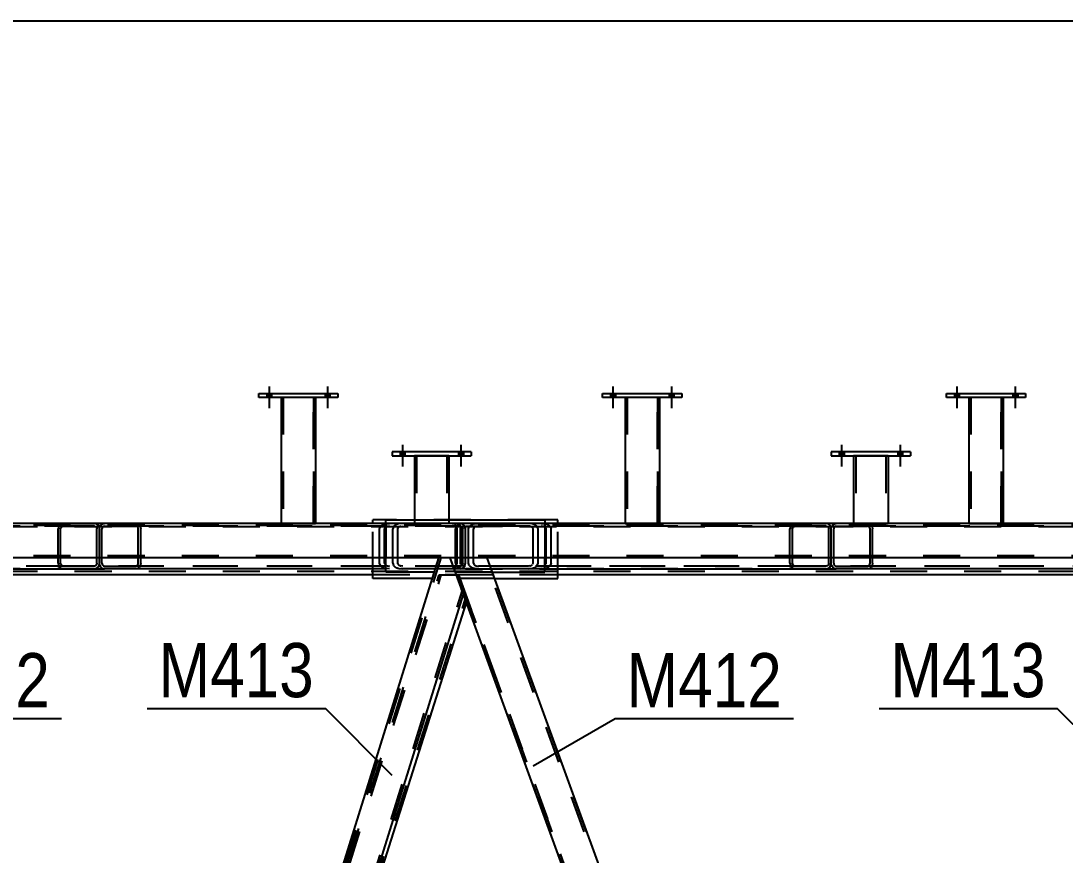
# Model space of a CAD drawing. Header units: millimetres. Extents: x -815 to 374, y -743 to 98.
# Drawn here: x 73.7 to 128.9, y -16.6 to 27.5 of the extents above; entities that cross this region are included whole.
import ezdxf

# ---------------------------------------------------------------- set-up
doc = ezdxf.new("R2010")
doc.units = ezdxf.units.MM
doc.linetypes.add('DXK_LINE_DOT2', pattern=[3.9198, 1.9599, -1.9599])
doc.styles.add('Arial Narrow', font='ARIALN.TTF', dxfattribs={"height": 0.2})

# ---------------------------------------------------------------- blocks, each defined once
blk = doc.blocks.new('Part-232933173-46274 - 1369')
at = {"color": 2, "linetype": 'Continuous'}
for p, q in [((93.302, 4.692), (93.302, 4.474)), ((97.484, 4.692), (93.302, 4.692)), ((93.302, 4.474), (97.484, 4.474)), ((97.484, 4.692), (97.484, 4.474))]:
    blk.add_line(p, q, dxfattribs=at)
blk = doc.blocks.new('Part-232933173-1933 - 1369')
at = {"color": 7, "linetype": 'DXK_LINE_DOT2'}
for p, q in [((57.989, 0.729), (57.948, 0.618)), ((57.948, -1.2), (57.948, 0.618)), ((58.213, 0.618), (58.233, 0.674)), ((58.213, -1.2), (58.213, 0.618)), ((58.478, 0.909), (58.275, 0.887)), ((58.376, 0.752), (58.478, 0.763)), ((96.475, 0.909), (58.478, 0.909)), ((58.478, 0.763), (61.786, 0.763)), ((96.475, 0.763), (58.478, 0.763)), ((61.989, 0.887), (61.786, 0.909)), ((61.786, 0.763), (61.888, 0.752)), ((62.031, 0.674), (62.051, 0.618)), ((62.051, -1.2), (62.051, 0.618)), ((62.316, 0.618), (62.275, 0.729)), ((62.316, -1.2), (62.316, 0.618)), ((92.637, 0.618), (92.678, 0.729)), ((92.637, -1.2), (92.637, 0.618)), ((92.922, 0.674), (92.902, 0.618)), ((92.902, -1.2), (92.902, 0.618)), ((92.964, 0.887), (93.167, 0.909)), ((93.167, 0.763), (93.065, 0.752)), ((96.475, 0.909), (96.678, 0.887)), ((96.577, 0.752), (96.475, 0.763)), ((96.74, 0.618), (96.72, 0.674)), ((96.74, -1.2), (96.74, 0.618)), ((96.964, 0.729), (97.005, 0.618)), ((97.005, -1.2), (97.005, 0.618)), ((57.948, -1.2), (57.989, -1.312)), ((58.233, -1.256), (58.213, -1.2)), ((58.275, -1.469), (58.478, -1.491)), ((58.478, -1.346), (58.376, -1.335)), ((61.786, -1.346), (58.478, -1.346)), ((96.475, -1.346), (58.478, -1.346)), ((62.679, -1.491), (58.478, -1.491)), ((58.478, -1.491), (62.679, -1.491)), ((61.888, -1.335), (61.786, -1.346)), ((61.786, -1.491), (61.989, -1.469)), ((62.051, -1.2), (62.031, -1.256)), ((62.275, -1.312), (62.316, -1.2)), ((95.711, -1.491), (78.086, -1.491)), ((92.678, -1.312), (92.637, -1.2)), ((92.902, -1.2), (92.922, -1.256)), ((93.167, -1.491), (92.964, -1.469)), ((96.475, -1.491), (92.964, -1.491)), ((93.065, -1.335), (93.167, -1.346)), ((96.475, -1.346), (96.577, -1.335)), ((96.678, -1.469), (96.475, -1.491)), ((96.72, -1.256), (96.74, -1.2)), ((97.005, -1.2), (96.964, -1.312))]:
    blk.add_line(p, q, dxfattribs=at)
at = {"color": 2, "linetype": 'Continuous'}
blk.add_line((62.679, -1.491), (78.086, -1.491), dxfattribs=at)
at = {"color": 7, "linetype": 'DXK_LINE_DOT2'}
for centre, radius, start, end in [((58.357, 0.398), 0.495, 99.5182, 138.0638), ((58.417, 0.508), 0.248, 99.5182, 138.0638), ((61.847, 0.508), 0.248, 41.9363, 80.4819), ((61.907, 0.398), 0.495, 41.9363, 80.4819), ((93.046, 0.398), 0.495, 99.5182, 138.0638), ((93.106, 0.508), 0.248, 99.5182, 138.0638), ((96.536, 0.508), 0.248, 41.9363, 80.4819), ((96.596, 0.398), 0.495, 41.9363, 80.4819), ((58.357, -0.981), 0.495, 221.9363, 260.4819), ((58.417, -1.09), 0.248, 221.9363, 260.4819), ((61.847, -1.09), 0.248, 279.5182, 318.0638), ((61.907, -0.981), 0.495, 279.5182, 318.0638), ((93.046, -0.981), 0.495, 221.9363, 260.4819), ((93.106, -1.09), 0.248, 221.9363, 260.4819), ((96.536, -1.09), 0.248, 279.5182, 318.0638), ((96.596, -0.981), 0.495, 279.5182, 318.0638)]:
    blk.add_arc(centre, radius, start, end, dxfattribs=at)
blk = doc.blocks.new('Part-232933173-46247 - 1369')
at = {"color": 7, "linetype": 'DXK_LINE_DOT2'}
for p, q in [((86.249, 7.564), (86.249, 7.782)), ((86.249, 7.782), (90.431, 7.782)), ((90.431, 7.782), (90.431, 7.564)), ((90.431, 7.564), (86.249, 7.564))]:
    blk.add_line(p, q, dxfattribs=at)
blk = doc.blocks.new('Bolt-232933173-46329 - 1369')
at = {"linetype": 'Continuous'}
for points in [[(93.975, 4.692), (93.72, 4.692), (93.72, 4.474), (93.975, 4.474)], [(93.975, 4.692), (93.72, 4.692), (93.72, 4.474), (93.975, 4.474)], [(97.066, 4.692), (96.811, 4.692), (96.811, 4.474), (97.066, 4.474)], [(97.066, 4.692), (96.811, 4.692), (96.811, 4.474), (97.066, 4.474)]]:
    blk.add_hatch(color=1, dxfattribs=at).paths.add_polyline_path(points)
at = {"color": 1, "linetype": 'Continuous'}
for p, q in [((93.847, 5.055), (93.847, 3.91)), ((93.847, 5.055), (93.847, 3.91)), ((96.938, 5.055), (96.938, 3.91)), ((96.938, 5.055), (96.938, 3.91)), ((93.72, 4.692), (93.72, 4.474)), ((93.72, 4.692), (93.72, 4.474)), ((93.975, 4.692), (93.975, 4.474)), ((93.975, 4.692), (93.975, 4.474)), ((96.811, 4.692), (96.811, 4.474)), ((96.811, 4.692), (96.811, 4.474)), ((97.066, 4.692), (97.066, 4.474)), ((97.066, 4.692), (97.066, 4.474))]:
    blk.add_line(p, q, dxfattribs=at)
blk = doc.blocks.new('Part-232933173-1671 - 1369')
at = {"color": 7, "linetype": 'DXK_LINE_DOT2'}
for p, q in [((315.403, 0.8), (-9.628, 0.8)), ((89.249, 0.909), (87.431, 0.909)), ((107.431, 0.909), (105.613, 0.909)), ((125.613, 0.909), (123.795, 0.909)), ((315.403, -0.8), (-9.628, -0.8)), ((98.303, -0.909), (95.769, -0.909))]:
    blk.add_line(p, q, dxfattribs=at)
at = {"color": 2, "linetype": 'Continuous'}
for p, q in [((87.431, 0.909), (71.068, 0.909)), ((105.613, 0.909), (89.249, 0.909)), ((123.795, 0.909), (107.431, 0.909)), ((141.977, 0.909), (125.613, 0.909)), ((95.769, -0.909), (59.606, -0.909)), ((134.467, -0.909), (98.303, -0.909))]:
    blk.add_line(p, q, dxfattribs=at)
blk = doc.blocks.new('Bolt-232933173-46313 - 1369')
at = {"linetype": 'Continuous'}
for points in [[(123.286, 7.782), (123.031, 7.782), (123.031, 7.564), (123.286, 7.564)], [(123.286, 7.782), (123.031, 7.782), (123.031, 7.564), (123.286, 7.564)], [(126.377, 7.782), (126.122, 7.782), (126.122, 7.564), (126.377, 7.564)], [(126.377, 7.782), (126.122, 7.782), (126.122, 7.564), (126.377, 7.564)]]:
    blk.add_hatch(color=1, dxfattribs=at).paths.add_polyline_path(points)
at = {"color": 1, "linetype": 'Continuous'}
for p, q in [((123.031, 7.782), (123.031, 7.564)), ((123.031, 7.782), (123.031, 7.564)), ((123.158, 8.145), (123.158, 7)), ((123.158, 8.145), (123.158, 7)), ((123.286, 7.782), (123.286, 7.564)), ((123.286, 7.782), (123.286, 7.564)), ((126.122, 7.782), (126.122, 7.564)), ((126.122, 7.782), (126.122, 7.564)), ((126.249, 8.145), (126.249, 7)), ((126.249, 8.145), (126.249, 7)), ((126.377, 7.782), (126.377, 7.564)), ((126.377, 7.782), (126.377, 7.564))]:
    blk.add_line(p, q, dxfattribs=at)
blk = doc.blocks.new('Part-232933173-2062 - 1369')
at = {"color": 2, "linetype": 'Continuous'}
for p, q in [((92.964, 1.09), (92.274, 1.09)), ((92.274, 0.909), (92.274, 1.09)), ((102.067, 1.09), (101.377, 1.09)), ((102.067, 0.909), (102.067, 1.09)), ((92.274, -2.001), (92.274, -1.491)), ((102.067, -2.001), (102.067, -1.491)), ((95.429, -2.001), (92.274, -2.001)), ((98.701, -2.001), (102.067, -2.001))]:
    blk.add_line(p, q, dxfattribs=at)
at = {"color": 7, "linetype": 'DXK_LINE_DOT2'}
for p, q in [((92.274, -1.491), (92.274, 0.909)), ((101.377, 1.09), (92.964, 1.09)), ((102.067, -1.491), (102.067, 0.909)), ((98.701, -2.001), (95.429, -2.001))]:
    blk.add_line(p, q, dxfattribs=at)
blk = doc.blocks.new('Part-232933173-1795 - 1369')
at = {"color": 2, "linetype": 'Continuous'}
for p, q in [((79.087, -54.432), (95.769, -0.909)), ((96.369, -0.909), (95.769, -0.909)), ((96.949, -2.503), (96.369, -0.909)), ((97.072, -2.841), (96.949, -2.503)), ((80.531, -55.909), (97.072, -2.841)), ((79.624, -55.909), (79.087, -54.432))]:
    blk.add_line(p, q, dxfattribs=at)
at = {"color": 7, "linetype": 'DXK_LINE_DOT2'}
for p, q in [((79.148, -54.601), (95.884, -0.909)), ((80.416, -55.909), (97.01, -2.672)), ((97.072, -2.841), (96.972, -2.568)), ((80.531, -55.909), (79.624, -55.909))]:
    blk.add_line(p, q, dxfattribs=at)
blk = doc.blocks.new('Part-232933173-1800 - 1369')
at = {"color": 2, "linetype": 'Continuous'}
for p, q in [((134.467, -0.909), (117.784, -54.432)), ((135.066, -0.909), (134.467, -0.909)), ((135.646, -2.503), (135.066, -0.909)), ((135.769, -2.841), (135.646, -2.503)), ((135.769, -2.841), (119.228, -55.909)), ((118.322, -55.909), (117.784, -54.432))]:
    blk.add_line(p, q, dxfattribs=at)
at = {"color": 7, "linetype": 'DXK_LINE_DOT2'}
for p, q in [((134.581, -0.909), (117.846, -54.601)), ((135.708, -2.672), (119.114, -55.909)), ((135.769, -2.841), (135.67, -2.568)), ((119.228, -55.909), (118.322, -55.909))]:
    blk.add_line(p, q, dxfattribs=at)
blk = doc.blocks.new('Part-232933173-1835 - 1369')
at = {"color": 2, "linetype": 'Continuous'}
for p, q in [((59.374, -0.909), (57.671, -0.909)), ((59.606, -0.909), (59.374, -0.909)), ((59.606, -0.909), (79.087, -54.432)), ((77.69, -55.909), (58.374, -2.841))]:
    blk.add_line(p, q, dxfattribs=at)
at = {"color": 7, "linetype": 'DXK_LINE_DOT2'}
for p, q in [((58.374, -2.841), (57.671, -0.909)), ((77.806, -55.909), (57.787, -0.909)), ((79.508, -55.909), (59.49, -0.909)), ((59.588, -0.909), (59.538, -0.909)), ((59.606, -0.909), (59.588, -0.909)), ((79.624, -55.909), (79.087, -54.432)), ((77.69, -55.909), (79.624, -55.909))]:
    blk.add_line(p, q, dxfattribs=at)
blk = doc.blocks.new('Part-232933173-1840 - 1369')
at = {"color": 2, "linetype": 'Continuous'}
for p, q in [((98.071, -0.909), (96.369, -0.909)), ((98.303, -0.909), (98.071, -0.909)), ((98.303, -0.909), (117.784, -54.432)), ((116.387, -55.909), (97.072, -2.841))]:
    blk.add_line(p, q, dxfattribs=at)
at = {"color": 7, "linetype": 'DXK_LINE_DOT2'}
for p, q in [((97.072, -2.841), (96.369, -0.909)), ((116.503, -55.909), (96.485, -0.909)), ((118.206, -55.909), (98.187, -0.909)), ((98.286, -0.909), (98.235, -0.909)), ((98.303, -0.909), (98.286, -0.909)), ((118.322, -55.909), (117.784, -54.432)), ((116.387, -55.909), (118.322, -55.909))]:
    blk.add_line(p, q, dxfattribs=at)
blk = doc.blocks.new('Part-232933173-1862 - 1369')
at = {"color": 7, "linetype": 'DXK_LINE_DOT2'}
for p, q in [((79.094, -54.452), (95.784, -1.818)), ((79.155, -54.62), (95.899, -1.818)), ((95.784, -1.818), (96.699, -1.818)), ((96.699, -1.818), (97.23, -3.276)), ((80.425, -55.909), (97.169, -3.108)), ((79.624, -55.909), (79.094, -54.452)), ((80.539, -55.909), (80.597, -55.728)), ((80.539, -55.909), (79.624, -55.909))]:
    blk.add_line(p, q, dxfattribs=at)
at = {"color": 2, "linetype": 'Continuous'}
blk.add_line((80.597, -55.728), (97.23, -3.276), dxfattribs=at)
blk = doc.blocks.new('Part-232933173-1863 - 1369')
at = {"color": 7, "linetype": 'DXK_LINE_DOT2'}
for p, q in [((134.482, -1.819), (117.791, -54.452)), ((117.853, -54.62), (134.596, -1.819)), ((134.482, -1.819), (135.397, -1.819)), ((135.397, -1.819), (135.927, -3.276)), ((135.866, -3.108), (119.122, -55.909)), ((118.322, -55.909), (117.791, -54.452)), ((119.294, -55.728), (119.237, -55.909)), ((119.237, -55.909), (118.322, -55.909))]:
    blk.add_line(p, q, dxfattribs=at)
at = {"color": 2, "linetype": 'Continuous'}
blk.add_line((135.927, -3.276), (119.294, -55.728), dxfattribs=at)
blk = doc.blocks.new('Part-232933173-1867 - 1369')
at = {"color": 7, "linetype": 'DXK_LINE_DOT2'}
for p, q in [((59.937, -1.818), (58.002, -1.818)), ((58.002, -1.818), (77.69, -55.909)), ((58.118, -1.818), (77.806, -55.909)), ((79.508, -55.909), (59.821, -1.818)), ((79.624, -55.909), (59.937, -1.818)), ((77.69, -55.909), (79.624, -55.909))]:
    blk.add_line(p, q, dxfattribs=at)
blk = doc.blocks.new('Part-232933173-1868 - 1369')
at = {"color": 7, "linetype": 'DXK_LINE_DOT2'}
for p, q in [((98.634, -1.818), (96.699, -1.818)), ((96.699, -1.818), (116.387, -55.909)), ((96.815, -1.818), (116.503, -55.909)), ((118.206, -55.909), (98.518, -1.818)), ((118.322, -55.909), (98.634, -1.818)), ((116.387, -55.909), (118.322, -55.909))]:
    blk.add_line(p, q, dxfattribs=at)
blk = doc.blocks.new('Part-232933173-46243 - 1369')
at = {"color": 7, "linetype": 'DXK_LINE_DOT2'}
for p, q in [((104.431, 7.564), (104.431, 7.782)), ((104.431, 7.782), (108.613, 7.782)), ((108.613, 7.782), (108.613, 7.564)), ((108.613, 7.564), (104.431, 7.564))]:
    blk.add_line(p, q, dxfattribs=at)
blk = doc.blocks.new('Part-232933173-1927 - 1369')
at = {"color": 7, "linetype": 'DXK_LINE_DOT2'}
for p, q in [((96.686, 0.729), (96.646, 0.618)), ((96.646, -1.2), (96.646, 0.618)), ((96.91, 0.618), (96.931, 0.674)), ((96.91, -1.2), (96.91, 0.618)), ((97.175, 0.909), (96.973, 0.887)), ((97.074, 0.752), (97.175, 0.763)), ((135.173, 0.909), (97.175, 0.909)), ((97.175, 0.763), (100.484, 0.763)), ((135.173, 0.763), (97.175, 0.763)), ((100.686, 0.887), (100.484, 0.909)), ((100.484, 0.763), (100.585, 0.752)), ((100.728, 0.674), (100.748, 0.618)), ((100.748, -1.2), (100.748, 0.618)), ((101.013, 0.618), (100.973, 0.729)), ((101.013, -1.2), (101.013, 0.618)), ((131.335, 0.618), (131.375, 0.729)), ((131.335, -1.2), (131.335, 0.618)), ((131.62, 0.674), (131.599, 0.618)), ((131.599, -1.2), (131.599, 0.618)), ((131.662, 0.887), (131.864, 0.909)), ((131.864, 0.763), (131.763, 0.752)), ((135.173, 0.909), (135.375, 0.887)), ((135.274, 0.752), (135.173, 0.763)), ((135.437, 0.618), (135.417, 0.674)), ((135.437, -1.2), (135.437, 0.618)), ((135.662, 0.729), (135.702, 0.618)), ((135.702, -1.2), (135.702, 0.618)), ((96.646, -1.2), (96.686, -1.312)), ((96.931, -1.256), (96.91, -1.2)), ((96.973, -1.469), (97.175, -1.491)), ((97.175, -1.346), (97.074, -1.335)), ((100.484, -1.346), (97.175, -1.346)), ((135.173, -1.346), (97.175, -1.346)), ((101.377, -1.491), (97.175, -1.491)), ((97.175, -1.491), (101.377, -1.491)), ((100.585, -1.335), (100.484, -1.346)), ((100.484, -1.491), (100.686, -1.469)), ((100.748, -1.2), (100.728, -1.256)), ((100.973, -1.312), (101.013, -1.2)), ((134.408, -1.491), (116.784, -1.491)), ((131.375, -1.312), (131.335, -1.2)), ((131.599, -1.2), (131.62, -1.256)), ((131.864, -1.491), (131.662, -1.469)), ((135.173, -1.491), (131.662, -1.491)), ((131.763, -1.335), (131.864, -1.346)), ((135.173, -1.346), (135.274, -1.335)), ((135.375, -1.469), (135.173, -1.491)), ((135.417, -1.256), (135.437, -1.2)), ((135.702, -1.2), (135.662, -1.312))]:
    blk.add_line(p, q, dxfattribs=at)
at = {"color": 2, "linetype": 'Continuous'}
blk.add_line((101.377, -1.491), (116.784, -1.491), dxfattribs=at)
at = {"color": 7, "linetype": 'DXK_LINE_DOT2'}
for centre, radius, start, end in [((97.054, 0.398), 0.495, 99.5182, 138.0638), ((97.115, 0.508), 0.248, 99.5182, 138.0638), ((100.544, 0.508), 0.248, 41.9363, 80.4819), ((100.604, 0.398), 0.495, 41.9363, 80.4819), ((131.743, 0.398), 0.495, 99.5182, 138.0638), ((131.804, 0.508), 0.248, 99.5182, 138.0638), ((135.233, 0.508), 0.248, 41.9363, 80.4819), ((135.293, 0.398), 0.495, 41.9363, 80.4819), ((97.054, -0.981), 0.495, 221.9363, 260.4819), ((97.115, -1.091), 0.248, 221.9363, 260.4819), ((100.544, -1.091), 0.248, 279.5182, 318.0638), ((100.604, -0.981), 0.495, 279.5182, 318.0638), ((131.743, -0.981), 0.495, 221.9363, 260.4819), ((131.804, -1.09), 0.248, 221.9363, 260.4819), ((135.233, -1.09), 0.248, 279.5182, 318.0638), ((135.293, -0.981), 0.495, 279.5182, 318.0638)]:
    blk.add_arc(centre, radius, start, end, dxfattribs=at)
blk = doc.blocks.new('Part-232933173-1930 - 1369')
at = {"color": 7, "linetype": 'DXK_LINE_DOT2'}
for p, q in [((116.519, 0.618), (116.539, 0.729)), ((116.519, -0.909), (116.519, 0.618)), ((116.539, 0.729), (116.597, 0.824)), ((116.597, 0.824), (116.683, 0.887)), ((116.662, 0.674), (116.652, 0.618)), ((116.652, -1.2), (116.652, 0.618)), ((116.69, 0.721), (116.662, 0.674)), ((116.683, 0.887), (116.784, 0.909)), ((116.733, 0.752), (116.69, 0.721)), ((116.784, 0.763), (116.733, 0.752)), ((135.603, 0.909), (116.784, 0.909)), ((116.784, 0.763), (118.438, 0.763)), ((135.603, 0.763), (116.784, 0.763)), ((118.438, 0.909), (118.539, 0.887)), ((118.489, 0.752), (118.438, 0.763)), ((118.532, 0.721), (118.489, 0.752)), ((118.56, 0.674), (118.532, 0.721)), ((118.539, 0.887), (118.625, 0.824)), ((118.57, 0.618), (118.56, 0.674)), ((118.57, -1.2), (118.57, 0.618)), ((118.625, 0.824), (118.683, 0.729)), ((118.683, 0.729), (118.703, 0.618)), ((118.703, -1.2), (118.703, 0.618)), ((132.066, 0.729), (132.025, 0.618)), ((132.025, -1.2), (132.025, 0.618)), ((132.29, 0.618), (132.31, 0.674)), ((132.29, -1.2), (132.29, 0.618)), ((132.555, 0.909), (132.352, 0.887)), ((132.453, 0.752), (132.555, 0.763)), ((135.603, 0.763), (132.555, 0.763)), ((135.343, 0.763), (135.343, 0.909)), ((135.704, 0.887), (135.603, 0.909)), ((135.603, 0.763), (135.654, 0.752)), ((135.654, 0.752), (135.697, 0.721)), ((135.697, 0.721), (135.725, 0.674)), ((135.79, 0.824), (135.704, 0.887)), ((135.725, 0.674), (135.736, 0.618)), ((135.736, -1.2), (135.736, 0.618)), ((135.848, 0.729), (135.79, 0.824)), ((135.868, 0.618), (135.848, 0.729)), ((135.868, -1.2), (135.868, 0.618)), ((116.652, -1.2), (116.662, -1.256)), ((116.662, -1.256), (116.69, -1.303)), ((116.69, -1.303), (116.733, -1.335)), ((116.733, -1.335), (116.784, -1.346)), ((116.784, -1.346), (118.438, -1.346)), ((135.603, -1.346), (116.784, -1.346)), ((118.438, -1.346), (118.489, -1.335)), ((118.539, -1.469), (118.438, -1.491)), ((118.489, -1.335), (118.532, -1.303)), ((118.532, -1.303), (118.56, -1.256)), ((118.625, -1.406), (118.539, -1.469)), ((118.56, -1.256), (118.57, -1.2)), ((118.683, -1.312), (118.625, -1.406)), ((118.703, -1.2), (118.683, -1.312)), ((135.603, -1.491), (131.662, -1.491)), ((132.025, -1.2), (132.066, -1.312)), ((132.31, -1.256), (132.29, -1.2)), ((132.352, -1.469), (132.555, -1.491)), ((132.555, -1.346), (132.453, -1.335)), ((135.343, -1.491), (135.343, -1.346)), ((135.654, -1.335), (135.603, -1.346)), ((135.603, -1.491), (135.704, -1.469)), ((135.697, -1.303), (135.654, -1.335)), ((135.725, -1.256), (135.697, -1.303)), ((135.704, -1.469), (135.79, -1.406)), ((135.736, -1.2), (135.725, -1.256)), ((135.79, -1.406), (135.848, -1.312)), ((135.848, -1.312), (135.868, -1.2))]:
    blk.add_line(p, q, dxfattribs=at)
at = {"color": 2, "linetype": 'Continuous'}
for p, q in [((116.519, -1.2), (116.519, -0.909)), ((116.539, -1.312), (116.519, -1.2)), ((116.597, -1.406), (116.539, -1.312)), ((116.683, -1.469), (116.597, -1.406)), ((116.784, -1.491), (116.683, -1.469)), ((131.662, -1.491), (116.784, -1.491))]:
    blk.add_line(p, q, dxfattribs=at)
at = {"color": 7, "linetype": 'DXK_LINE_DOT2'}
for centre, radius, start, end in [((132.434, 0.398), 0.495, 99.5182, 138.0638), ((132.494, 0.508), 0.248, 99.5182, 138.0638), ((132.434, -0.981), 0.495, 221.9363, 260.4819), ((132.494, -1.09), 0.248, 221.9363, 260.4819)]:
    blk.add_arc(centre, radius, start, end, dxfattribs=at)
blk = doc.blocks.new('Part-232933173-1936 - 1369')
at = {"color": 7, "linetype": 'DXK_LINE_DOT2'}
for p, q in [((77.822, 0.618), (77.842, 0.729)), ((77.822, -0.909), (77.822, 0.618)), ((77.842, 0.729), (77.899, 0.824)), ((77.899, 0.824), (77.985, 0.887)), ((77.964, 0.674), (77.954, 0.618)), ((77.954, -1.2), (77.954, 0.618)), ((77.993, 0.721), (77.964, 0.674)), ((77.985, 0.887), (78.086, 0.909)), ((78.036, 0.752), (77.993, 0.721)), ((78.086, 0.763), (78.036, 0.752)), ((96.906, 0.909), (78.086, 0.909)), ((78.086, 0.763), (79.741, 0.763)), ((96.906, 0.763), (78.086, 0.763)), ((79.741, 0.909), (79.842, 0.887)), ((79.791, 0.752), (79.741, 0.763)), ((79.834, 0.721), (79.791, 0.752)), ((79.863, 0.674), (79.834, 0.721)), ((79.842, 0.887), (79.928, 0.824)), ((79.873, 0.618), (79.863, 0.674)), ((79.873, -1.2), (79.873, 0.618)), ((79.928, 0.824), (79.985, 0.729)), ((79.985, 0.729), (80.005, 0.618)), ((80.005, -1.2), (80.005, 0.618)), ((93.368, 0.729), (93.328, 0.618)), ((93.328, -1.2), (93.328, 0.618)), ((93.593, 0.618), (93.613, 0.674)), ((93.593, -1.2), (93.593, 0.618)), ((93.857, 0.909), (93.655, 0.887)), ((93.756, 0.752), (93.857, 0.763)), ((96.906, 0.763), (93.857, 0.763)), ((96.646, 0.763), (96.646, 0.909)), ((97.007, 0.887), (96.906, 0.909)), ((96.906, 0.763), (96.956, 0.752)), ((96.956, 0.752), (96.999, 0.721)), ((96.999, 0.721), (97.028, 0.674)), ((97.093, 0.824), (97.007, 0.887)), ((97.028, 0.674), (97.038, 0.618)), ((97.038, -1.2), (97.038, 0.618)), ((97.15, 0.729), (97.093, 0.824)), ((97.17, 0.618), (97.15, 0.729)), ((97.17, -1.2), (97.17, 0.618)), ((77.954, -1.2), (77.964, -1.256)), ((77.964, -1.256), (77.993, -1.303)), ((77.993, -1.303), (78.036, -1.335)), ((78.036, -1.335), (78.086, -1.346)), ((78.086, -1.346), (79.741, -1.346)), ((96.906, -1.346), (78.086, -1.346)), ((79.741, -1.346), (79.791, -1.335)), ((79.842, -1.469), (79.741, -1.491)), ((79.791, -1.335), (79.834, -1.303)), ((79.834, -1.303), (79.863, -1.256)), ((79.928, -1.406), (79.842, -1.469)), ((79.863, -1.256), (79.873, -1.2)), ((79.985, -1.312), (79.928, -1.406)), ((80.005, -1.2), (79.985, -1.312)), ((96.906, -1.491), (92.964, -1.491)), ((93.328, -1.2), (93.368, -1.312)), ((93.613, -1.256), (93.593, -1.2)), ((93.655, -1.469), (93.857, -1.491)), ((93.857, -1.346), (93.756, -1.335)), ((96.646, -1.491), (96.646, -1.346)), ((96.956, -1.335), (96.906, -1.346)), ((96.906, -1.491), (97.007, -1.469)), ((96.999, -1.303), (96.956, -1.335)), ((97.028, -1.256), (96.999, -1.303)), ((97.007, -1.469), (97.093, -1.406)), ((97.038, -1.2), (97.028, -1.256)), ((97.093, -1.406), (97.15, -1.312)), ((97.15, -1.312), (97.17, -1.2))]:
    blk.add_line(p, q, dxfattribs=at)
at = {"color": 2, "linetype": 'Continuous'}
for p, q in [((77.822, -1.2), (77.822, -0.909)), ((77.842, -1.312), (77.822, -1.2)), ((77.899, -1.406), (77.842, -1.312)), ((77.985, -1.469), (77.899, -1.406)), ((78.086, -1.491), (77.985, -1.469)), ((92.964, -1.491), (78.086, -1.491))]:
    blk.add_line(p, q, dxfattribs=at)
at = {"color": 7, "linetype": 'DXK_LINE_DOT2'}
for centre, radius, start, end in [((93.737, 0.398), 0.495, 99.5182, 138.0638), ((93.797, 0.508), 0.248, 99.5182, 138.0638), ((93.737, -0.981), 0.495, 221.9363, 260.4819), ((93.797, -1.09), 0.248, 221.9363, 260.4819)]:
    blk.add_arc(centre, radius, start, end, dxfattribs=at)
blk = doc.blocks.new('Part-232933173-46244 - 1369')
at = {"color": 2, "linetype": 'Continuous'}
for p, q in [((87.431, 7.564), (87.431, 0.909)), ((89.249, 7.564), (89.249, 0.909)), ((89.233, 0.908), (87.433, 0.908)), ((89.248, 0.908), (89.233, 0.908))]:
    blk.add_line(p, q, dxfattribs=at)
at = {"color": 7, "linetype": 'DXK_LINE_DOT2'}
for p, q in [((89.249, 7.564), (87.431, 7.564)), ((87.54, 7.564), (87.54, 0.908)), ((89.14, 7.564), (89.14, 0.908)), ((87.431, 0.909), (87.431, 0.908)), ((87.431, 0.908), (87.433, 0.908)), ((87.433, 0.908), (87.431, 0.908)), ((87.54, 0.908), (87.549, 0.908)), ((87.549, 0.908), (87.566, 0.908)), ((87.566, 0.908), (87.572, 0.908)), ((89.248, 0.908), (89.249, 0.908)), ((89.249, 0.908), (89.248, 0.908)), ((89.249, 0.909), (89.249, 0.908)), ((89.249, 0.908), (89.249, 0.909))]:
    blk.add_line(p, q, dxfattribs=at)
blk = doc.blocks.new('Part-232933173-1984 - 1369')
at = {"color": 7, "linetype": 'DXK_LINE_DOT2'}
for p, q in [((309.741, 0.909), (-6.581, 0.909)), ((309.741, 0.727), (-6.581, 0.727)), ((309.741, -1.637), (-6.581, -1.637)), ((309.741, -1.819), (14.879, -1.819)), ((102.067, -1.819), (92.274, -1.819))]:
    blk.add_line(p, q, dxfattribs=at)
at = {"color": 2, "linetype": 'Continuous'}
for p, q in [((92.274, -1.819), (63.37, -1.819)), ((130.971, -1.819), (102.067, -1.819))]:
    blk.add_line(p, q, dxfattribs=at)
blk = doc.blocks.new('Part-232933173-2010 - 1369')
at = {"color": 7, "linetype": 'DXK_LINE_DOT2'}
for p, q in [((58.639, 0.618), (58.679, 0.729)), ((58.639, -1.2), (58.639, 0.618)), ((58.924, 0.674), (58.904, 0.618)), ((58.904, -1.2), (58.904, 0.618)), ((58.966, 0.887), (59.168, 0.909)), ((59.168, 0.763), (59.067, 0.752)), ((77.557, 0.909), (59.168, 0.909)), ((77.557, 0.763), (59.168, 0.763)), ((62.477, 0.909), (62.679, 0.887)), ((62.578, 0.752), (62.477, 0.763)), ((62.742, 0.618), (62.721, 0.674)), ((62.742, -1.2), (62.742, 0.618)), ((62.966, 0.729), (63.006, 0.618)), ((63.006, -1.2), (63.006, 0.618)), ((75.658, 0.729), (75.638, 0.618)), ((75.638, -1.2), (75.638, 0.618)), ((75.716, 0.824), (75.658, 0.729)), ((75.802, 0.887), (75.716, 0.824)), ((75.771, 0.618), (75.781, 0.674)), ((75.771, -1.2), (75.771, 0.618)), ((75.781, 0.674), (75.809, 0.721)), ((75.903, 0.909), (75.802, 0.887)), ((75.809, 0.721), (75.852, 0.752)), ((75.852, 0.752), (75.903, 0.763)), ((75.903, 0.909), (77.557, 0.909)), ((75.903, 0.763), (77.557, 0.763)), ((77.658, 0.887), (77.557, 0.909)), ((77.557, 0.763), (77.608, 0.752)), ((77.608, 0.752), (77.651, 0.721)), ((77.651, 0.721), (77.679, 0.674)), ((77.744, 0.824), (77.658, 0.887)), ((77.679, 0.674), (77.689, 0.618)), ((77.689, -1.2), (77.689, 0.618)), ((77.802, 0.729), (77.744, 0.824)), ((77.822, 0.618), (77.802, 0.729)), ((77.822, -1.2), (77.822, 0.618)), ((58.679, -1.312), (58.639, -1.2)), ((58.904, -1.2), (58.924, -1.256)), ((59.168, -1.491), (58.966, -1.469)), ((59.067, -1.335), (59.168, -1.346)), ((75.903, -1.346), (59.168, -1.346)), ((77.557, -1.491), (59.168, -1.491)), ((62.477, -1.346), (62.578, -1.335)), ((62.679, -1.469), (62.477, -1.491)), ((62.721, -1.256), (62.742, -1.2)), ((63.006, -1.2), (62.966, -1.312)), ((75.638, -1.2), (75.658, -1.312)), ((75.658, -1.312), (75.716, -1.406)), ((75.716, -1.406), (75.802, -1.469)), ((75.781, -1.256), (75.771, -1.2)), ((75.809, -1.303), (75.781, -1.256)), ((75.802, -1.469), (75.903, -1.491)), ((75.852, -1.335), (75.809, -1.303)), ((75.903, -1.346), (75.852, -1.335)), ((77.557, -1.346), (75.903, -1.346)), ((75.903, -1.491), (77.557, -1.491)), ((77.608, -1.335), (77.557, -1.346)), ((77.557, -1.491), (77.658, -1.469)), ((77.651, -1.303), (77.608, -1.335)), ((77.679, -1.256), (77.651, -1.303)), ((77.658, -1.469), (77.744, -1.406)), ((77.689, -1.2), (77.679, -1.256)), ((77.744, -1.406), (77.802, -1.312)), ((77.802, -1.312), (77.822, -1.2))]:
    blk.add_line(p, q, dxfattribs=at)
for centre, radius, start, end in [((59.048, 0.398), 0.495, 99.5182, 138.0638), ((59.108, 0.508), 0.248, 99.5182, 138.0638), ((62.537, 0.508), 0.248, 41.9363, 80.4819), ((62.598, 0.398), 0.495, 41.9363, 80.4819), ((59.048, -0.981), 0.495, 221.9363, 260.4819), ((59.108, -1.09), 0.248, 221.9363, 260.4819), ((62.537, -1.09), 0.248, 279.5182, 318.0638), ((62.598, -0.981), 0.495, 279.5182, 318.0638)]:
    blk.add_arc(centre, radius, start, end, dxfattribs=at)
blk = doc.blocks.new('Part-232933173-2013 - 1369')
at = {"color": 7, "linetype": 'DXK_LINE_DOT2'}
for p, q in [((97.336, 0.618), (97.377, 0.729)), ((97.336, -1.2), (97.336, 0.618)), ((97.621, 0.674), (97.601, 0.618)), ((97.601, -1.2), (97.601, 0.618)), ((97.663, 0.887), (97.866, 0.909)), ((97.866, 0.763), (97.764, 0.752)), ((116.254, 0.909), (97.866, 0.909)), ((116.254, 0.763), (97.866, 0.763)), ((101.174, 0.909), (101.377, 0.887)), ((101.275, 0.752), (101.174, 0.763)), ((101.439, 0.618), (101.419, 0.674)), ((101.439, -1.2), (101.439, 0.618)), ((101.663, 0.729), (101.704, 0.618)), ((101.704, -1.2), (101.704, 0.618)), ((114.356, 0.729), (114.336, 0.618)), ((114.336, -1.2), (114.336, 0.618)), ((114.413, 0.824), (114.356, 0.729)), ((114.499, 0.887), (114.413, 0.824)), ((114.468, 0.618), (114.478, 0.674)), ((114.468, -1.2), (114.468, 0.618)), ((114.478, 0.674), (114.507, 0.721)), ((114.6, 0.909), (114.499, 0.887)), ((114.507, 0.721), (114.55, 0.752)), ((114.55, 0.752), (114.6, 0.763)), ((114.6, 0.909), (116.254, 0.909)), ((114.6, 0.763), (116.254, 0.763)), ((116.356, 0.887), (116.254, 0.909)), ((116.254, 0.763), (116.305, 0.752)), ((116.305, 0.752), (116.348, 0.721)), ((116.348, 0.721), (116.377, 0.674)), ((116.442, 0.824), (116.356, 0.887)), ((116.377, 0.674), (116.387, 0.618)), ((116.387, -1.2), (116.387, 0.618)), ((116.499, 0.729), (116.442, 0.824)), ((116.519, 0.618), (116.499, 0.729)), ((116.519, -1.2), (116.519, 0.618)), ((97.377, -1.312), (97.336, -1.2)), ((97.601, -1.2), (97.621, -1.256)), ((97.866, -1.491), (97.663, -1.469)), ((97.764, -1.335), (97.866, -1.346)), ((114.6, -1.346), (97.866, -1.346)), ((116.254, -1.491), (97.866, -1.491)), ((101.174, -1.346), (101.275, -1.335)), ((101.377, -1.469), (101.174, -1.491)), ((101.419, -1.256), (101.439, -1.2)), ((101.704, -1.2), (101.663, -1.312)), ((114.336, -1.2), (114.356, -1.312)), ((114.356, -1.312), (114.413, -1.406)), ((114.413, -1.406), (114.499, -1.469)), ((114.478, -1.256), (114.468, -1.2)), ((114.507, -1.303), (114.478, -1.256)), ((114.499, -1.469), (114.6, -1.491)), ((114.55, -1.335), (114.507, -1.303)), ((114.6, -1.346), (114.55, -1.335)), ((116.254, -1.346), (114.6, -1.346)), ((114.6, -1.491), (116.254, -1.491)), ((116.305, -1.335), (116.254, -1.346)), ((116.254, -1.491), (116.356, -1.469)), ((116.348, -1.303), (116.305, -1.335)), ((116.377, -1.256), (116.348, -1.303)), ((116.356, -1.469), (116.442, -1.406)), ((116.387, -1.2), (116.377, -1.256)), ((116.442, -1.406), (116.499, -1.312)), ((116.499, -1.312), (116.519, -1.2))]:
    blk.add_line(p, q, dxfattribs=at)
for centre, radius, start, end in [((97.745, 0.398), 0.495, 99.5182, 138.0638), ((97.805, 0.508), 0.248, 99.5182, 138.0638), ((101.235, 0.508), 0.248, 41.9363, 80.4819), ((101.295, 0.398), 0.495, 41.9363, 80.4819), ((97.745, -0.981), 0.495, 221.9363, 260.4819), ((97.805, -1.091), 0.248, 221.9363, 260.4819), ((101.235, -1.091), 0.248, 279.5182, 318.0638), ((101.295, -0.981), 0.495, 279.5182, 318.0638)]:
    blk.add_arc(centre, radius, start, end, dxfattribs=at)
blk = doc.blocks.new('Part-232933173-46240 - 1369')
at = {"color": 2, "linetype": 'Continuous'}
for p, q in [((105.613, 7.564), (105.613, 0.909)), ((107.431, 7.564), (107.431, 0.909)), ((107.415, 0.908), (105.614, 0.908)), ((107.43, 0.908), (107.415, 0.908))]:
    blk.add_line(p, q, dxfattribs=at)
at = {"color": 7, "linetype": 'DXK_LINE_DOT2'}
for p, q in [((107.431, 7.564), (105.613, 7.564)), ((105.722, 7.564), (105.722, 0.908)), ((107.322, 7.564), (107.322, 0.908)), ((105.613, 0.909), (105.613, 0.908)), ((105.613, 0.908), (105.614, 0.908)), ((105.614, 0.908), (105.613, 0.908)), ((105.722, 0.908), (105.73, 0.908)), ((105.73, 0.908), (105.748, 0.908)), ((105.748, 0.908), (105.754, 0.908)), ((107.43, 0.908), (107.431, 0.908)), ((107.431, 0.908), (107.43, 0.908)), ((107.431, 0.909), (107.431, 0.908)), ((107.431, 0.908), (107.431, 0.909))]:
    blk.add_line(p, q, dxfattribs=at)
blk = doc.blocks.new('Part-232933173-2077 - 1369')
at = {"color": 2, "linetype": 'Continuous'}
for p, q in [((92.964, 0.909), (92.964, 1.09)), ((92.964, 1.09), (101.377, 1.09)), ((101.377, 1.09), (101.377, 0.909)), ((92.964, -1.673), (92.964, -0.909)), ((101.377, -1.673), (101.377, -0.909)), ((95.531, -1.673), (92.964, -1.673)), ((98.582, -1.673), (101.377, -1.673))]:
    blk.add_line(p, q, dxfattribs=at)
at = {"color": 7, "linetype": 'DXK_LINE_DOT2'}
for p, q in [((92.964, 0.909), (92.964, -0.909)), ((101.377, 0.909), (101.377, -0.909)), ((98.582, -1.673), (95.531, -1.673))]:
    blk.add_line(p, q, dxfattribs=at)
blk = doc.blocks.new('Part-232933173-46272 - 1369')
at = {"color": 2, "linetype": 'Continuous'}
for p, q in [((116.52, 4.692), (116.52, 4.474)), ((120.702, 4.692), (116.52, 4.692)), ((116.52, 4.474), (120.702, 4.474)), ((120.702, 4.692), (120.702, 4.474))]:
    blk.add_line(p, q, dxfattribs=at)
blk = doc.blocks.new('Part-232933173-46236 - 1369')
at = {"color": 2, "linetype": 'Continuous'}
for p, q in [((123.795, 7.564), (123.795, 0.909)), ((125.613, 7.564), (125.613, 0.909)), ((125.596, 0.908), (123.796, 0.908)), ((125.612, 0.908), (125.596, 0.908))]:
    blk.add_line(p, q, dxfattribs=at)
at = {"color": 7, "linetype": 'DXK_LINE_DOT2'}
for p, q in [((125.613, 7.564), (123.795, 7.564)), ((123.904, 7.564), (123.904, 0.908)), ((125.504, 7.564), (125.504, 0.908)), ((123.795, 0.909), (123.795, 0.908)), ((123.795, 0.908), (123.796, 0.908)), ((123.796, 0.908), (123.795, 0.908)), ((123.904, 0.908), (123.912, 0.908)), ((123.912, 0.908), (123.929, 0.908)), ((123.929, 0.908), (123.936, 0.908)), ((125.612, 0.908), (125.613, 0.908)), ((125.613, 0.908), (125.612, 0.908)), ((125.613, 0.909), (125.613, 0.908)), ((125.613, 0.908), (125.613, 0.909))]:
    blk.add_line(p, q, dxfattribs=at)
blk = doc.blocks.new('Part-232933173-46237 - 1369')
at = {"color": 2, "linetype": 'Continuous'}
for p, q in [((122.613, 7.564), (122.613, 7.782)), ((122.613, 7.782), (126.795, 7.782)), ((126.795, 7.782), (126.795, 7.564)), ((126.795, 7.564), (122.613, 7.564))]:
    blk.add_line(p, q, dxfattribs=at)
blk = doc.blocks.new('Part-232933173-46238 - 1369')
at = {"color": 7, "linetype": 'DXK_LINE_DOT2'}
for p, q in [((125.613, 7.564), (123.795, 7.564)), ((123.795, 7.564), (123.795, 0.908)), ((123.904, 7.564), (123.904, 0.908)), ((125.504, 0.908), (125.504, 7.564)), ((125.613, 0.908), (125.613, 7.564)), ((123.795, 0.908), (125.613, 0.908))]:
    blk.add_line(p, q, dxfattribs=at)
blk = doc.blocks.new('Part-232933173-46239 - 1369')
at = {"color": 7, "linetype": 'DXK_LINE_DOT2'}
for p, q in [((122.613, 7.564), (122.613, 7.782)), ((122.613, 7.782), (126.795, 7.782)), ((126.795, 7.782), (126.795, 7.564)), ((126.795, 7.564), (122.613, 7.564))]:
    blk.add_line(p, q, dxfattribs=at)
blk = doc.blocks.new('Part-232933173-46241 - 1369')
at = {"color": 2, "linetype": 'Continuous'}
for p, q in [((104.431, 7.564), (104.431, 7.782)), ((104.431, 7.782), (108.613, 7.782)), ((108.613, 7.782), (108.613, 7.564)), ((108.613, 7.564), (104.431, 7.564))]:
    blk.add_line(p, q, dxfattribs=at)
blk = doc.blocks.new('Part-232933173-46242 - 1369')
at = {"color": 7, "linetype": 'DXK_LINE_DOT2'}
for p, q in [((107.431, 7.564), (105.613, 7.564)), ((105.613, 7.564), (105.613, 0.908)), ((105.722, 7.564), (105.722, 0.908)), ((107.322, 0.908), (107.322, 7.564)), ((107.431, 0.908), (107.431, 7.564)), ((105.613, 0.908), (107.431, 0.908))]:
    blk.add_line(p, q, dxfattribs=at)
blk = doc.blocks.new('Part-232933173-46245 - 1369')
at = {"color": 2, "linetype": 'Continuous'}
for p, q in [((86.249, 7.564), (86.249, 7.782)), ((86.249, 7.782), (90.431, 7.782)), ((90.431, 7.782), (90.431, 7.564)), ((90.431, 7.564), (86.249, 7.564))]:
    blk.add_line(p, q, dxfattribs=at)
blk = doc.blocks.new('Part-232933173-46246 - 1369')
at = {"color": 7, "linetype": 'DXK_LINE_DOT2'}
for p, q in [((89.249, 7.564), (87.431, 7.564)), ((87.431, 7.564), (87.431, 0.908)), ((87.54, 7.564), (87.54, 0.908)), ((89.14, 0.908), (89.14, 7.564)), ((89.249, 0.908), (89.249, 7.564)), ((87.431, 0.908), (89.249, 0.908))]:
    blk.add_line(p, q, dxfattribs=at)
blk = doc.blocks.new('Part-232933173-46271 - 1369')
at = {"color": 2, "linetype": 'Continuous'}
for p, q in [((117.702, 4.474), (117.702, 0.909)), ((119.52, 4.474), (119.52, 0.909))]:
    blk.add_line(p, q, dxfattribs=at)
at = {"color": 7, "linetype": 'DXK_LINE_DOT2'}
for p, q in [((119.52, 4.474), (117.702, 4.474)), ((117.811, 4.474), (117.811, 0.907)), ((119.411, 4.474), (119.411, 0.907)), ((117.702, 0.909), (117.702, 0.907)), ((117.702, 0.907), (119.52, 0.907)), ((119.52, 0.907), (119.52, 0.909)), ((119.52, 0.909), (119.52, 0.907))]:
    blk.add_line(p, q, dxfattribs=at)
blk = doc.blocks.new('Part-232933173-46273 - 1369')
at = {"color": 2, "linetype": 'Continuous'}
for p, q in [((94.484, 4.474), (94.484, 1.09)), ((96.302, 4.474), (96.302, 1.09))]:
    blk.add_line(p, q, dxfattribs=at)
at = {"color": 7, "linetype": 'DXK_LINE_DOT2'}
for p, q in [((96.302, 4.474), (94.484, 4.474)), ((94.593, 4.474), (94.593, 0.907)), ((96.193, 4.474), (96.193, 0.907)), ((94.484, 1.09), (94.484, 0.907)), ((96.302, 0.907), (94.484, 0.907)), ((96.302, 1.09), (96.302, 0.907))]:
    blk.add_line(p, q, dxfattribs=at)
blk = doc.blocks.new('Bolt-232933173-46312 - 1369')
at = {"linetype": 'Continuous'}
for points in [[(123.286, 7.782), (123.031, 7.782), (123.031, 7.564), (123.286, 7.564)], [(123.286, 7.782), (123.031, 7.782), (123.031, 7.564), (123.286, 7.564)], [(126.377, 7.782), (126.122, 7.782), (126.122, 7.564), (126.377, 7.564)], [(126.377, 7.782), (126.122, 7.782), (126.122, 7.564), (126.377, 7.564)]]:
    blk.add_hatch(color=1, dxfattribs=at).paths.add_polyline_path(points)
at = {"color": 1, "linetype": 'Continuous'}
for p, q in [((123.031, 7.782), (123.031, 7.564)), ((123.031, 7.782), (123.031, 7.564)), ((123.158, 8.145), (123.158, 7)), ((123.158, 8.145), (123.158, 7)), ((123.286, 7.782), (123.286, 7.564)), ((123.286, 7.782), (123.286, 7.564)), ((126.122, 7.782), (126.122, 7.564)), ((126.122, 7.782), (126.122, 7.564)), ((126.249, 8.145), (126.249, 7)), ((126.249, 8.145), (126.249, 7)), ((126.377, 7.782), (126.377, 7.564)), ((126.377, 7.782), (126.377, 7.564))]:
    blk.add_line(p, q, dxfattribs=at)
blk = doc.blocks.new('Bolt-232933173-46314 - 1369')
at = {"linetype": 'Continuous'}
for points in [[(105.104, 7.782), (104.849, 7.782), (104.849, 7.564), (105.104, 7.564)], [(105.104, 7.782), (104.849, 7.782), (104.849, 7.564), (105.104, 7.564)], [(108.195, 7.782), (107.94, 7.782), (107.94, 7.564), (108.195, 7.564)], [(108.195, 7.782), (107.94, 7.782), (107.94, 7.564), (108.195, 7.564)]]:
    blk.add_hatch(color=1, dxfattribs=at).paths.add_polyline_path(points)
at = {"color": 1, "linetype": 'Continuous'}
for p, q in [((104.849, 7.782), (104.849, 7.564)), ((104.849, 7.782), (104.849, 7.564)), ((104.977, 8.145), (104.977, 7)), ((104.977, 8.145), (104.977, 7)), ((105.104, 7.782), (105.104, 7.564)), ((105.104, 7.782), (105.104, 7.564)), ((107.94, 7.782), (107.94, 7.564)), ((107.94, 7.782), (107.94, 7.564)), ((108.068, 8.145), (108.068, 7)), ((108.068, 8.145), (108.068, 7)), ((108.195, 7.782), (108.195, 7.564)), ((108.195, 7.782), (108.195, 7.564))]:
    blk.add_line(p, q, dxfattribs=at)
blk = doc.blocks.new('Bolt-232933173-46315 - 1369')
at = {"linetype": 'Continuous'}
for points in [[(105.104, 7.782), (104.849, 7.782), (104.849, 7.564), (105.104, 7.564)], [(105.104, 7.782), (104.849, 7.782), (104.849, 7.564), (105.104, 7.564)], [(108.195, 7.782), (107.94, 7.782), (107.94, 7.564), (108.195, 7.564)], [(108.195, 7.782), (107.94, 7.782), (107.94, 7.564), (108.195, 7.564)]]:
    blk.add_hatch(color=1, dxfattribs=at).paths.add_polyline_path(points)
at = {"color": 1, "linetype": 'Continuous'}
for p, q in [((104.849, 7.782), (104.849, 7.564)), ((104.849, 7.782), (104.849, 7.564)), ((104.977, 8.145), (104.977, 7)), ((104.977, 8.145), (104.977, 7)), ((105.104, 7.782), (105.104, 7.564)), ((105.104, 7.782), (105.104, 7.564)), ((107.94, 7.782), (107.94, 7.564)), ((107.94, 7.782), (107.94, 7.564)), ((108.068, 8.145), (108.068, 7)), ((108.068, 8.145), (108.068, 7)), ((108.195, 7.782), (108.195, 7.564)), ((108.195, 7.782), (108.195, 7.564))]:
    blk.add_line(p, q, dxfattribs=at)
blk = doc.blocks.new('Bolt-232933173-46316 - 1369')
at = {"linetype": 'Continuous'}
for points in [[(86.922, 7.782), (86.668, 7.782), (86.668, 7.564), (86.922, 7.564)], [(86.922, 7.782), (86.668, 7.782), (86.668, 7.564), (86.922, 7.564)], [(90.013, 7.782), (89.758, 7.782), (89.758, 7.564), (90.013, 7.564)], [(90.013, 7.782), (89.758, 7.782), (89.758, 7.564), (90.013, 7.564)]]:
    blk.add_hatch(color=1, dxfattribs=at).paths.add_polyline_path(points)
at = {"color": 1, "linetype": 'Continuous'}
for p, q in [((86.668, 7.782), (86.668, 7.564)), ((86.668, 7.782), (86.668, 7.564)), ((86.795, 8.145), (86.795, 7)), ((86.795, 8.145), (86.795, 7)), ((86.922, 7.782), (86.922, 7.564)), ((86.922, 7.782), (86.922, 7.564)), ((89.758, 7.782), (89.758, 7.564)), ((89.758, 7.782), (89.758, 7.564)), ((89.886, 8.145), (89.886, 7)), ((89.886, 8.145), (89.886, 7)), ((90.013, 7.782), (90.013, 7.564)), ((90.013, 7.782), (90.013, 7.564))]:
    blk.add_line(p, q, dxfattribs=at)
blk = doc.blocks.new('Bolt-232933173-46317 - 1369')
at = {"linetype": 'Continuous'}
for points in [[(86.922, 7.782), (86.668, 7.782), (86.668, 7.564), (86.922, 7.564)], [(86.922, 7.782), (86.668, 7.782), (86.668, 7.564), (86.922, 7.564)], [(90.013, 7.782), (89.758, 7.782), (89.758, 7.564), (90.013, 7.564)], [(90.013, 7.782), (89.758, 7.782), (89.758, 7.564), (90.013, 7.564)]]:
    blk.add_hatch(color=1, dxfattribs=at).paths.add_polyline_path(points)
at = {"color": 1, "linetype": 'Continuous'}
for p, q in [((86.668, 7.782), (86.668, 7.564)), ((86.668, 7.782), (86.668, 7.564)), ((86.795, 8.145), (86.795, 7)), ((86.795, 8.145), (86.795, 7)), ((86.922, 7.782), (86.922, 7.564)), ((86.922, 7.782), (86.922, 7.564)), ((89.758, 7.782), (89.758, 7.564)), ((89.758, 7.782), (89.758, 7.564)), ((89.886, 8.145), (89.886, 7)), ((89.886, 8.145), (89.886, 7)), ((90.013, 7.782), (90.013, 7.564)), ((90.013, 7.782), (90.013, 7.564))]:
    blk.add_line(p, q, dxfattribs=at)
blk = doc.blocks.new('Bolt-232933173-46328 - 1369')
at = {"linetype": 'Continuous'}
for points in [[(117.193, 4.692), (116.939, 4.692), (116.939, 4.474), (117.193, 4.474)], [(117.193, 4.692), (116.939, 4.692), (116.939, 4.474), (117.193, 4.474)], [(120.284, 4.692), (120.03, 4.692), (120.03, 4.474), (120.284, 4.474)], [(120.284, 4.692), (120.03, 4.692), (120.03, 4.474), (120.284, 4.474)]]:
    blk.add_hatch(color=1, dxfattribs=at).paths.add_polyline_path(points)
at = {"color": 1, "linetype": 'Continuous'}
for p, q in [((117.066, 5.055), (117.066, 3.91)), ((117.066, 5.055), (117.066, 3.91)), ((120.157, 5.055), (120.157, 3.91)), ((120.157, 5.055), (120.157, 3.91)), ((116.939, 4.692), (116.939, 4.474)), ((116.939, 4.692), (116.939, 4.474)), ((117.193, 4.692), (117.193, 4.474)), ((117.193, 4.692), (117.193, 4.474)), ((120.03, 4.692), (120.03, 4.474)), ((120.03, 4.692), (120.03, 4.474)), ((120.284, 4.692), (120.284, 4.474)), ((120.284, 4.692), (120.284, 4.474))]:
    blk.add_line(p, q, dxfattribs=at)
blk = doc.blocks.new('StraightDimension-232933173-2203 - 1369')
at = {"color": 7, "linetype": 'Continuous'}
blk.add_line((-9.919, 27.471), (330.146, 27.471), dxfattribs=at)
blk = doc.blocks.new('Mark-232933173-1796 - 1369')
at = {"color": 30, "linetype": 'Continuous'}
for p in [(119.044, -8.879), (132.003, -12.415)]:
    blk.add_line(p, (128.468, -8.879), dxfattribs=at)
at = {"color": 0}
blk.add_wipeout([(127.868, -8.279), (127.868, -5.279), (119.644, -5.279), (119.644, -8.279)], dxfattribs=at)
blk.add_wipeout([(127.868, -8.279), (127.868, -5.279), (119.644, -5.279), (119.644, -8.279)], dxfattribs=at)
at = {"color": 3, "style": 'Arial Narrow'}
blk.add_text('M413', height=2.8633, dxfattribs=at).set_placement((119.644, -8.279))
blk = doc.blocks.new('Mark-232933173-1836 - 1369')
at = {"color": 30, "linetype": 'Continuous'}
for p, q in [((100.765, -11.914), (105.095, -9.414)), ((105.095, -9.414), (114.518, -9.414))]:
    blk.add_line(p, q, dxfattribs=at)
at = {"color": 0}
blk.add_wipeout([(113.918, -8.814), (113.918, -5.814), (105.695, -5.814), (105.695, -8.814)], dxfattribs=at)
blk.add_wipeout([(113.918, -8.814), (113.918, -5.814), (105.695, -5.814), (105.695, -8.814)], dxfattribs=at)
at = {"color": 3, "style": 'Arial Narrow'}
blk.add_text('M412', height=2.8633, dxfattribs=at).set_placement((105.695, -8.814))
blk = doc.blocks.new('Mark-232933173-1791 - 1369')
at = {"color": 30, "linetype": 'Continuous'}
for p in [(80.347, -8.879), (93.306, -12.415)]:
    blk.add_line(p, (89.77, -8.879), dxfattribs=at)
at = {"color": 0}
blk.add_wipeout([(89.17, -8.279), (89.17, -5.279), (80.947, -5.279), (80.947, -8.279)], dxfattribs=at)
blk.add_wipeout([(89.17, -8.279), (89.17, -5.279), (80.947, -5.279), (80.947, -8.279)], dxfattribs=at)
at = {"color": 3, "style": 'Arial Narrow'}
blk.add_text('M413', height=2.8633, dxfattribs=at).set_placement((80.947, -8.279))
blk = doc.blocks.new('Mark-232933173-1831 - 1369')
at = {"color": 30, "linetype": 'Continuous'}
for p, q in [((62.067, -11.914), (66.397, -9.414)), ((66.397, -9.414), (75.821, -9.414))]:
    blk.add_line(p, q, dxfattribs=at)
at = {"color": 0}
blk.add_wipeout([(75.221, -8.814), (75.221, -5.814), (66.997, -5.814), (66.997, -8.814)], dxfattribs=at)
blk.add_wipeout([(75.221, -8.814), (75.221, -5.814), (66.997, -5.814), (66.997, -8.814)], dxfattribs=at)
at = {"color": 3, "style": 'Arial Narrow'}
blk.add_text('M412', height=2.8633, dxfattribs=at).set_placement((66.997, -8.814))

msp = doc.modelspace()

# ---------------------------------------------------------------- block references
for name in ['Part-232933173-46247 - 1369', 'Part-232933173-46245 - 1369', 'Bolt-232933173-46316 - 1369', 'Bolt-232933173-46317 - 1369', 'Part-232933173-46243 - 1369', 'Part-232933173-46241 - 1369', 'Bolt-232933173-46314 - 1369', 'Bolt-232933173-46315 - 1369', 'Part-232933173-46237 - 1369', 'Part-232933173-46239 - 1369', 'Bolt-232933173-46313 - 1369', 'Bolt-232933173-46312 - 1369', 'Part-232933173-46244 - 1369', 'Part-232933173-46246 - 1369', 'Part-232933173-46240 - 1369', 'Part-232933173-46242 - 1369', 'Part-232933173-46236 - 1369', 'Part-232933173-46238 - 1369', 'Bolt-232933173-46329 - 1369', 'Bolt-232933173-46328 - 1369', 'Part-232933173-46274 - 1369', 'Part-232933173-46273 - 1369', 'Part-232933173-46272 - 1369', 'Part-232933173-46271 - 1369', 'Part-232933173-1671 - 1369', 'Part-232933173-1984 - 1369', 'Part-232933173-1933 - 1369', 'Part-232933173-2010 - 1369', 'Part-232933173-1936 - 1369', 'Part-232933173-2062 - 1369', 'Part-232933173-2077 - 1369', 'Part-232933173-1927 - 1369', 'Part-232933173-2013 - 1369', 'Part-232933173-1930 - 1369', 'Part-232933173-1835 - 1369', 'Part-232933173-1795 - 1369', 'Part-232933173-1840 - 1369', 'Part-232933173-1800 - 1369', 'Part-232933173-1867 - 1369', 'Part-232933173-1862 - 1369', 'Part-232933173-1868 - 1369', 'Part-232933173-1863 - 1369']:
    msp.add_blockref(name, (0, 0))

# ---------------------------------------------------------------- next in the draw order: block references
msp.add_blockref('StraightDimension-232933173-2203 - 1369', (0, 0))

# ---------------------------------------------------------------- next in the draw order: block references
for name in ['Mark-232933173-1791 - 1369', 'Mark-232933173-1796 - 1369', 'Mark-232933173-1831 - 1369', 'Mark-232933173-1836 - 1369']:
    msp.add_blockref(name, (0, 0))

doc.saveas('drawing.dxf')
